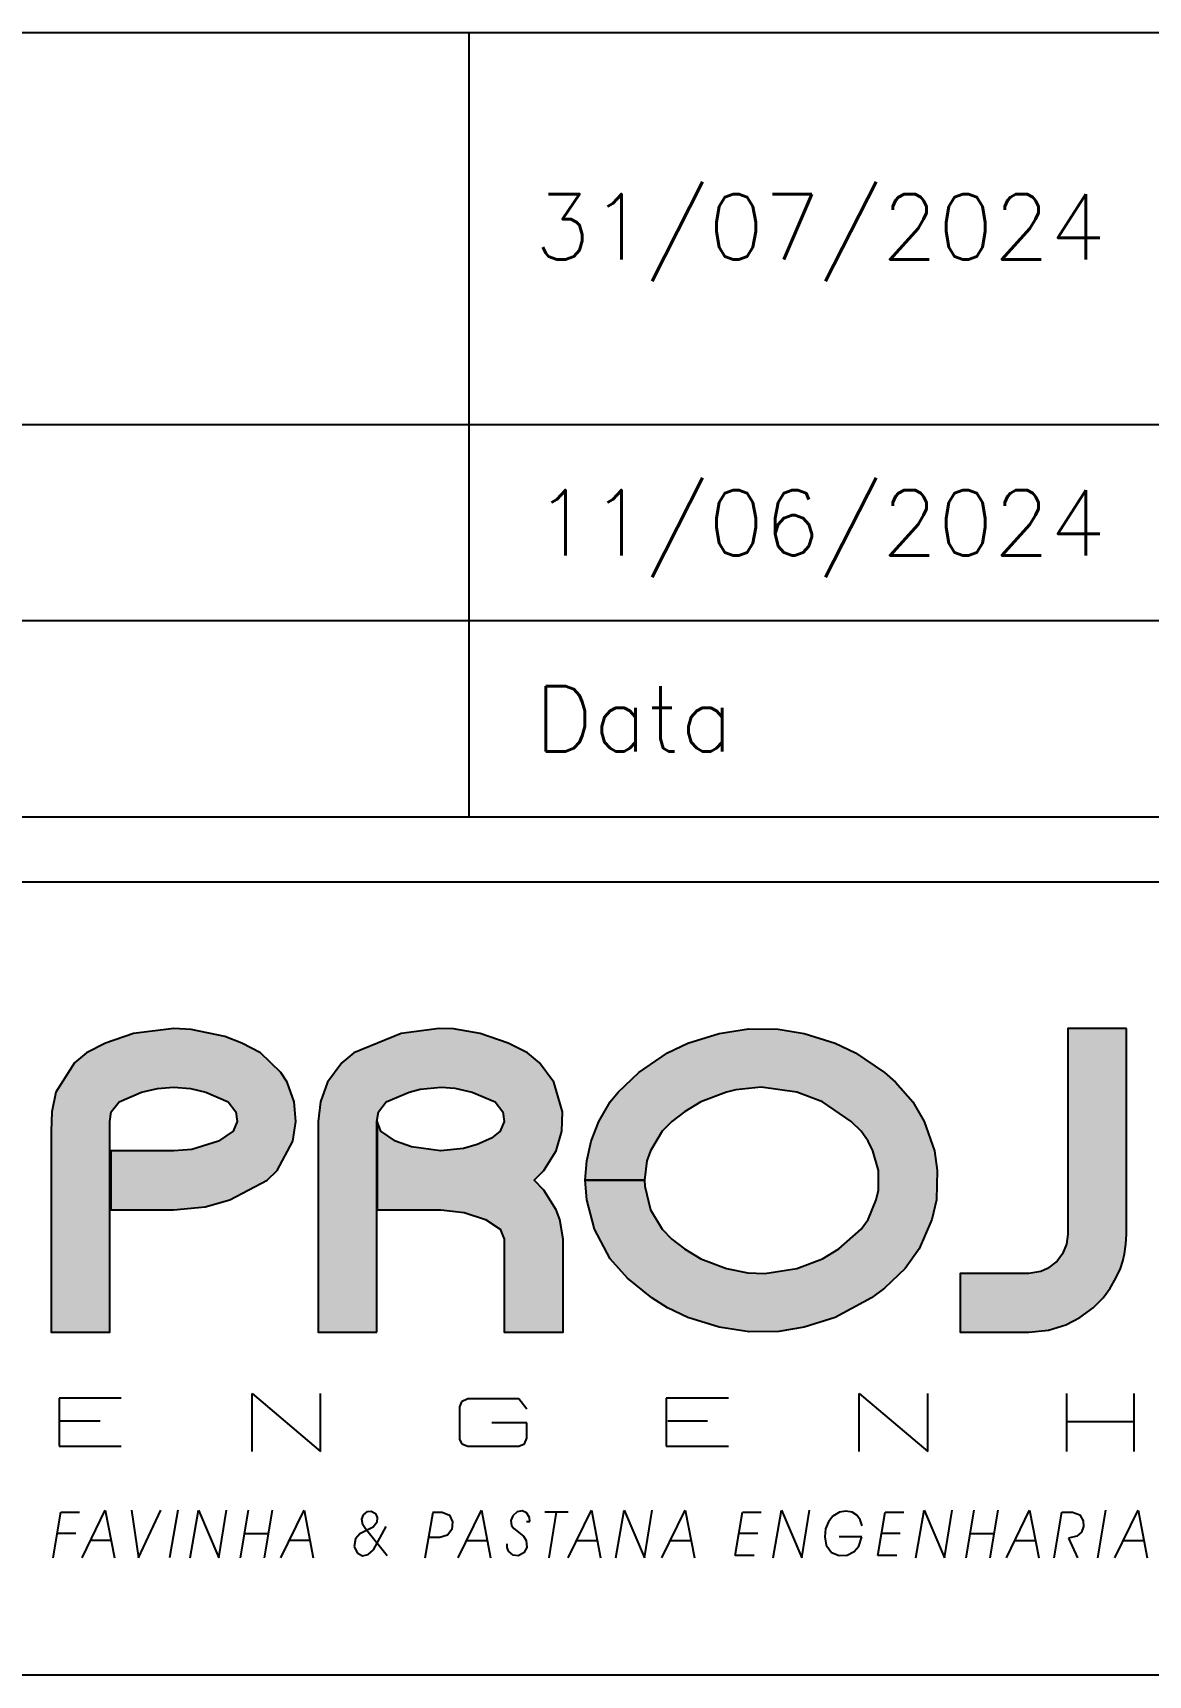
# Model space of a CAD drawing. Extents: x 0 to 84.1, y 0 to 59.4.
# Drawn here: x 67.77 to 71.19, y 7.38 to 12.41 of the extents above; entities that cross this region are included whole.
import ezdxf

# ---------------------------------------------------------------- set-up
doc = ezdxf.new("R2010")
doc.units = 0
doc.header["$MEASUREMENT"] = 0
for name, color, linetype in [('10', 10, 'CONTINUOUS'), ('2', 2, 'CONTINUOUS'), ('9', 9, 'CONTINUOUS')]:
    doc.layers.add(name, color=color, linetype=linetype)
doc.styles.get("Standard").update_dxf_attribs({"font": 'ROMANS.SHX'})

msp = doc.modelspace()

# ---------------------------------------------------------------- linework, layer by layer
at = {"layer": '10', "linetype": 'Continuous'}
for p, q in [((68.044275, 8.227905), (67.853754, 8.227905)), ((67.853754, 8.227905), (67.853754, 8.080817)), ((68.445001, 8.064804), (68.445001, 8.242729)), ((68.445001, 8.242729), (68.654977, 8.064804)), ((68.654977, 8.064804), (68.654977, 8.242729)), ((69.085825, 8.216513), (69.080576, 8.201223)), ((69.080576, 8.201223), (69.080576, 8.101569)), ((69.105493, 8.226131), (69.085825, 8.216513)), ((69.262079, 8.226131), (69.105493, 8.226131)), ((69.286401, 8.194104), (69.262079, 8.226131)), ((69.903741, 8.227905), (69.71322, 8.227905)), ((69.71322, 8.227905), (69.71322, 8.080817)), ((70.304468, 8.064804), (70.304468, 8.242729)), ((70.304468, 8.242729), (70.514444, 8.064804)), ((70.514444, 8.064804), (70.514444, 8.242729)), ((70.939462, 8.242729), (70.939462, 8.064804)), ((71.145288, 8.242729), (71.145288, 8.064804)), ((67.980096, 8.157922), (67.853754, 8.157922)), ((69.286401, 8.151993), (69.179071, 8.151993)), ((69.286401, 8.105142), (69.286401, 8.151993)), ((69.839563, 8.157922), (69.71795, 8.157922)), ((70.939462, 8.156147), (71.145288, 8.156147)), ((69.080576, 8.101569), (69.087778, 8.087856)), ((69.279687, 8.088364), (69.286401, 8.105142)), ((67.853754, 8.080817), (68.044275, 8.080817)), ((69.087778, 8.087856), (69.105493, 8.080816)), ((69.105493, 8.080816), (69.262079, 8.080817)), ((69.262079, 8.080817), (69.279687, 8.088364)), ((69.71322, 8.080817), (69.903741, 8.080817))]:
    msp.add_line(p, q, dxfattribs=at)
at = {"layer": '2', "linetype": 'Continuous'}
for p, q in [((83.1, 12.407896), (65.6, 12.407888)), ((69.11001, 10.007925), (69.11001, 12.40789)), ((83.1, 11.207914), (65.6, 11.207907)), ((83.1, 10.607908), (65.6, 10.607901)), ((65.6, 10.007925), (83.1, 10.007933)), ((83.1, 9.80792), (65.6, 9.807913)), ((67.835352, 7.739439), (67.859048, 7.878849)), ((67.859048, 7.878849), (67.916086, 7.878849)), ((67.92431, 7.739439), (67.995493, 7.885386)), ((67.995493, 7.885386), (68.02337, 7.739439)), ((68.076166, 7.885386), (68.096918, 7.739439)), ((68.096918, 7.739439), (68.165735, 7.885386)), ((68.217355, 7.885386), (68.192422, 7.739439)), ((68.255304, 7.739439), (68.280801, 7.885386)), ((68.280801, 7.885386), (68.343103, 7.739439)), ((68.343103, 7.739439), (68.3668, 7.885386)), ((68.433237, 7.885386), (68.40835, 7.739439)), ((68.50683, 7.885386), (68.482477, 7.739439)), ((68.532892, 7.739439), (68.604074, 7.885386)), ((68.604074, 7.885386), (68.631952, 7.739439)), ((68.781396, 7.85755), (68.785837, 7.870935)), ((68.784219, 7.840392), (68.781396, 7.85755)), ((68.785837, 7.870935), (68.79809, 7.881111)), ((68.79809, 7.881111), (68.809946, 7.882326)), ((68.809946, 7.882326), (68.823099, 7.874344)), ((68.826501, 7.847591), (68.8155, 7.83309)), ((68.823099, 7.874344), (68.828394, 7.862757)), ((68.828394, 7.862757), (68.826501, 7.847591)), ((69.076257, 7.739439), (69.147424, 7.885386)), ((69.147424, 7.885386), (69.175317, 7.739439)), ((69.243433, 7.86754), (69.237878, 7.85305)), ((69.237878, 7.85305), (69.239481, 7.838057)), ((69.256525, 7.879545), (69.243433, 7.86754)), ((69.272195, 7.882915), (69.256525, 7.879545)), ((69.285471, 7.87705), (69.272195, 7.882915)), ((69.294687, 7.8621), (69.285471, 7.87705)), ((69.285562, 7.850203), (69.295724, 7.850203)), ((69.295724, 7.850203), (69.294687, 7.8621)), ((69.412561, 7.878849), (69.342004, 7.878849)), ((69.35444, 7.739439), (69.377466, 7.878849)), ((69.413141, 7.739439), (69.484323, 7.885386)), ((69.484323, 7.885386), (69.512216, 7.739439)), ((69.559122, 7.739439), (69.584619, 7.885386)), ((69.584619, 7.885386), (69.646921, 7.739439)), ((69.646921, 7.739439), (69.670618, 7.885386)), ((69.700281, 7.739439), (69.771448, 7.885386)), ((69.771448, 7.885386), (69.799341, 7.739439)), ((69.924432, 7.745975), (69.946985, 7.878849)), ((69.946985, 7.878849), (70.004068, 7.878849)), ((70.040704, 7.739439), (70.066202, 7.885386)), ((70.066202, 7.885386), (70.128503, 7.739439)), ((70.128503, 7.739439), (70.1522, 7.885386)), ((70.209879, 7.848871), (70.201257, 7.82745)), ((70.223749, 7.866388), (70.209879, 7.848871)), ((70.243631, 7.878525), (70.223749, 7.866388)), ((70.262918, 7.881971), (70.243631, 7.878525)), ((70.282312, 7.8788), (70.262918, 7.881971)), ((70.296671, 7.869242), (70.282312, 7.8788)), ((70.307565, 7.855503), (70.296671, 7.869242)), ((70.312906, 7.836736), (70.307565, 7.855503)), ((70.361017, 7.745975), (70.383554, 7.878849)), ((70.383554, 7.878849), (70.440637, 7.878849)), ((70.477289, 7.739439), (70.502771, 7.885386)), ((70.502771, 7.885386), (70.565088, 7.739439)), ((70.565088, 7.739439), (70.58877, 7.885386)), ((70.655161, 7.885386), (70.630273, 7.739439)), ((70.728754, 7.885386), (70.704401, 7.739439)), ((70.754861, 7.739439), (70.826044, 7.885386)), ((70.826044, 7.885386), (70.853937, 7.739439)), ((70.900842, 7.739439), (70.924554, 7.878849)), ((70.924554, 7.878849), (70.957773, 7.878848)), ((70.957773, 7.878848), (70.97973, 7.870507)), ((70.97973, 7.870507), (70.990579, 7.852134)), ((70.990579, 7.852134), (70.991006, 7.834963)), ((71.03483, 7.739439), (71.059763, 7.885386)), ((71.087045, 7.739439), (71.158228, 7.885386)), ((71.158228, 7.885386), (71.186121, 7.739439)), ((67.904962, 7.813601), (67.847955, 7.813601)), ((68.420999, 7.813601), (68.494852, 7.813601)), ((68.762079, 7.797001), (68.757837, 7.774125)), ((68.775232, 7.812572), (68.762079, 7.797001)), ((68.795679, 7.822496), (68.775232, 7.812572)), ((68.792139, 7.827842), (68.784219, 7.840392)), ((68.858575, 7.745367), (68.792139, 7.827842)), ((68.8155, 7.83309), (68.795679, 7.822496)), ((68.816431, 7.763179), (68.8556, 7.835524)), ((69.239481, 7.838057), (69.246622, 7.828539)), ((69.246622, 7.828539), (69.276086, 7.805228)), ((69.276086, 7.805228), (69.28454, 7.792135)), ((69.993463, 7.813601), (69.935907, 7.813601)), ((70.201257, 7.82745), (70.198907, 7.803227)), ((70.198907, 7.803227), (70.203058, 7.778385)), ((70.312357, 7.803493), (70.24296, 7.803493)), ((70.303354, 7.775126), (70.312357, 7.803493)), ((70.430048, 7.813601), (70.372491, 7.813601)), ((70.642923, 7.813601), (70.716776, 7.813601)), ((70.971109, 7.805533), (70.945306, 7.799362)), ((70.945306, 7.799362), (70.973169, 7.739439)), ((70.984735, 7.818192), (70.971109, 7.805533)), ((70.991006, 7.834963), (70.984735, 7.818192)), ((68.013284, 7.792242), (67.950067, 7.792242)), ((68.621866, 7.792242), (68.558649, 7.792242)), ((68.757837, 7.774125), (68.766977, 7.75399)), ((68.766977, 7.75399), (68.782663, 7.745338)), ((68.782663, 7.745338), (68.800836, 7.748985)), ((68.800836, 7.748985), (68.816431, 7.763179)), ((69.101999, 7.792242), (69.165216, 7.792242)), ((69.225946, 7.77089), (69.225946, 7.782156)), ((69.230234, 7.759082), (69.225946, 7.77089)), ((69.244348, 7.746802), (69.230234, 7.759082)), ((69.260126, 7.744856), (69.244348, 7.746802)), ((69.277063, 7.754113), (69.260126, 7.744856)), ((69.285944, 7.770979), (69.277063, 7.754113)), ((69.28454, 7.792135), (69.285944, 7.770979)), ((69.438898, 7.792242), (69.50213, 7.792242)), ((69.726038, 7.792242), (69.789255, 7.792242)), ((69.982568, 7.745975), (69.924432, 7.745975)), ((70.203058, 7.778385), (70.21911, 7.755821)), ((70.21911, 7.755821), (70.24296, 7.745941)), ((70.24296, 7.745941), (70.267664, 7.747272)), ((70.267664, 7.747272), (70.288843, 7.758384)), ((70.288843, 7.758384), (70.303354, 7.775126)), ((70.419153, 7.745975), (70.361017, 7.745975)), ((70.780603, 7.792242), (70.843835, 7.792242)), ((71.112787, 7.792242), (71.176019, 7.792242)), ((83.1, 7.379951), (65.6, 7.379943))]:
    msp.add_line(p, q, dxfattribs=at)
msp.add_lwpolyline([(68.975427, 7.739439), (68.999124, 7.878849), (69.027017, 7.878849), (69.04928, 7.870104), (69.059122, 7.849421), (69.056223, 7.825827), (69.04371, 7.808836), (69.019891, 7.801742), (68.986017, 7.801742)], dxfattribs=at)
at = {"layer": '9', "linetype": 'Continuous'}
for points in [[(67.915308, 8.429874), (68.009424, 8.429874), (68.009424, 9.074877), (68.013544, 9.104876), (68.037668, 9.134876), (68.105844, 9.164877), (68.15481, 9.176142), (68.204492, 9.179876), (68.256052, 9.175833), (68.303018, 9.164877), (68.371545, 9.134876), (68.395303, 9.104876), (68.398981, 9.074877), (68.38714, 9.044876), (68.342233, 9.014875), (68.26069, 8.989685), (68.205148, 8.984877), (68.011987, 8.984877), (68.011987, 8.804874), (68.204156, 8.804876), (68.301447, 8.813947), (68.376627, 8.834877), (68.49122, 8.894876), (68.521631, 8.924875), (68.569971, 9.014875), (68.579431, 9.074877), (68.573816, 9.134876), (68.551996, 9.194876), (68.533472, 9.224876), (68.471124, 9.284876), (68.41311, 9.314877), (68.361642, 9.334856), (68.258646, 9.356966), (68.204965, 9.359877), (68.082086, 9.344875), (67.995752, 9.314877), (67.937845, 9.284876), (67.901178, 9.254877), (67.843835, 9.164877), (67.831567, 9.104876), (67.829431, 9.044876), (67.829431, 8.429874), (67.915308, 8.429874)], [(68.827386, 8.429874), (68.827386, 9.074877), (68.832178, 9.104876), (68.855615, 9.134876), (68.926126, 9.164877), (68.959436, 9.173845), (69.023706, 9.179873), (69.065729, 9.177031), (69.118631, 9.164877), (69.189508, 9.134876), (69.212579, 9.104876), (69.216928, 9.074877), (69.205087, 9.044876), (69.178369, 9.023876), (69.134622, 9.004457), (69.092676, 8.992416), (69.021692, 8.984877), (68.933099, 8.997126), (68.884576, 9.014875), (68.83967, 9.044876), (68.827829, 9.074877), (68.827829, 8.804874), (69.022607, 8.804875), (69.094934, 8.796837), (69.160181, 8.774876), (69.204889, 8.744877), (69.217371, 8.714875), (69.217371, 8.429876), (69.397379, 8.429874), (69.397379, 8.714876), (69.387003, 8.774876), (69.376062, 8.804876), (69.338434, 8.864876), (69.309167, 8.894876), (69.338693, 8.924875), (69.375986, 8.984877), (69.393274, 9.044876), (69.395441, 9.104876), (69.368585, 9.194876), (69.325006, 9.254877), (69.288477, 9.284876), (69.229547, 9.314877), (69.143365, 9.344875), (69.062112, 9.358316), (69.017877, 9.359858), (68.901392, 9.344875), (68.756189, 9.284876), (68.719629, 9.254877), (68.676324, 9.194876), (68.653986, 9.134876), (68.647379, 9.074877), (68.647379, 8.429874), (68.827386, 8.429874)], [(69.646631, 8.894876), (69.465326, 8.894876), (69.470178, 8.954876), (69.483865, 9.014877), (69.507257, 9.074877), (69.541986, 9.134876), (69.566095, 9.164877), (69.628976, 9.224876), (69.717432, 9.284876), (69.779764, 9.314877), (69.875314, 9.344877), (69.965234, 9.358522), (70.055688, 9.357738), (70.135339, 9.344877), (70.23089, 9.314877), (70.293222, 9.284876), (70.381677, 9.224876), (70.415582, 9.194876), (70.468683, 9.134876), (70.503412, 9.074877), (70.534891, 8.984877), (70.543481, 8.924877), (70.540491, 8.834877), (70.526788, 8.774876), (70.487375, 8.684877), (70.444574, 8.624876), (70.381677, 8.564877), (70.341791, 8.534876), (70.23089, 8.474876), (70.135339, 8.444876), (70.057611, 8.432179), (69.967325, 8.431091), (69.875314, 8.444876), (69.779764, 8.474876), (69.717432, 8.504877), (69.668848, 8.534876), (69.595071, 8.594877), (69.541986, 8.654877), (69.493463, 8.744877), (69.470178, 8.834877), (69.465326, 8.894876), (69.646631, 8.894876), (69.647775, 8.877072), (69.664636, 8.804876), (69.700677, 8.744877), (69.730569, 8.714876), (69.768777, 8.684877), (69.81875, 8.654877), (69.89776, 8.624876), (69.963602, 8.61198), (70.014917, 8.609986), (70.112894, 8.624876), (70.191904, 8.654877), (70.241876, 8.684877), (70.309976, 8.744877), (70.331995, 8.774876), (70.35647, 8.834877), (70.362878, 8.864876), (70.362878, 8.924877), (70.346033, 8.984877), (70.331995, 9.014877), (70.309976, 9.044876), (70.280084, 9.074877), (70.191904, 9.134876), (70.112894, 9.164877), (70.003809, 9.179873), (69.926431, 9.1723), (69.89776, 9.164877), (69.81875, 9.134876), (69.768777, 9.104877), (69.730569, 9.074877), (69.700677, 9.044876), (69.664636, 8.984877), (69.654199, 8.954876), (69.646631, 8.894876)], [(71.123285, 9.359877), (70.943277, 9.359877), (70.943277, 8.729876), (70.939462, 8.699877), (70.927194, 8.669876), (70.910425, 8.647376), (70.881372, 8.624876), (70.8603, 8.61573), (70.823282, 8.609877), (70.613275, 8.609877), (70.613275, 8.429876), (70.823267, 8.429875), (70.88363, 8.43601), (70.937265, 8.452376), (70.980142, 8.474876), (71.020929, 8.504877), (71.050928, 8.534876), (71.07258, 8.564877), (71.090082, 8.594877), (71.104074, 8.624876), (71.111719, 8.647376), (71.116602, 8.669876), (71.12066, 8.699877), (71.123285, 8.729876), (71.123285, 9.359877)]]:
    msp.add_lwpolyline(points, dxfattribs=at)
for points in [[(68.105844, 9.164877), (68.204965, 9.359877), (68.082086, 9.344875)], [(68.15481, 9.176142), (68.204965, 9.359877), (68.105844, 9.164877)], [(68.15481, 9.176142), (68.204492, 9.179876), (68.204965, 9.359877)], [(68.204492, 9.179876), (68.256052, 9.175833), (68.204965, 9.359877)], [(68.204965, 9.359877), (68.256052, 9.175833), (68.258646, 9.356966)], [(68.256052, 9.175833), (68.303018, 9.164877), (68.258646, 9.356966)], [(68.258646, 9.356966), (68.303018, 9.164877), (68.361642, 9.334856)], [(68.901392, 9.344875), (68.926126, 9.164877), (69.017877, 9.359858)], [(68.959436, 9.173845), (69.017877, 9.359858), (68.926126, 9.164877)], [(69.023706, 9.179873), (69.017877, 9.359858), (68.959436, 9.173845)], [(69.023706, 9.179873), (69.062112, 9.358316), (69.017877, 9.359858)], [(69.065729, 9.177031), (69.062112, 9.358316), (69.023706, 9.179873)], [(69.065729, 9.177031), (69.143365, 9.344875), (69.062112, 9.358316)], [(69.875314, 9.344877), (69.965234, 9.358522), (69.89776, 9.164877)], [(69.89776, 9.164877), (69.965234, 9.358522), (69.926431, 9.1723)], [(69.965234, 9.358522), (70.003809, 9.179873), (69.926431, 9.1723)], [(70.055688, 9.357738), (70.003809, 9.179873), (69.965234, 9.358522)], [(70.055688, 9.357738), (70.112894, 9.164877), (70.003809, 9.179873)], [(70.135339, 9.344877), (70.112894, 9.164877), (70.055688, 9.357738)], [(71.123285, 9.359877), (70.943277, 9.359877), (70.980142, 8.474876)], [(70.943277, 9.359877), (70.943277, 8.729876), (70.980142, 8.474876)], [(71.123285, 9.359877), (70.980142, 8.474876), (71.020929, 8.504877)], [(71.123285, 9.359877), (71.020929, 8.504877), (71.050928, 8.534876)], [(71.123285, 9.359877), (71.050928, 8.534876), (71.07258, 8.564877)], [(71.123285, 9.359877), (71.07258, 8.564877), (71.090082, 8.594877)], [(71.123285, 9.359877), (71.090082, 8.594877), (71.104074, 8.624876)], [(71.123285, 9.359877), (71.104074, 8.624876), (71.111719, 8.647376)], [(71.123285, 9.359877), (71.111719, 8.647376), (71.116602, 8.669876)], [(71.123285, 9.359877), (71.116602, 8.669876), (71.12066, 8.699877)], [(71.123285, 9.359877), (71.12066, 8.699877), (71.123285, 8.729876)], [(67.937845, 9.284876), (68.009424, 8.429874), (67.995752, 9.314877)], [(68.013544, 9.104876), (68.082086, 9.344875), (67.995752, 9.314877)], [(68.009424, 8.429874), (68.009424, 9.074877), (67.995752, 9.314877)], [(68.009424, 9.074877), (68.013544, 9.104876), (67.995752, 9.314877)], [(68.037668, 9.134876), (68.082086, 9.344875), (68.013544, 9.104876)], [(68.105844, 9.164877), (68.082086, 9.344875), (68.037668, 9.134876)], [(68.303018, 9.164877), (68.371545, 9.134876), (68.361642, 9.334856)], [(68.361642, 9.334856), (68.371545, 9.134876), (68.41311, 9.314877)], [(68.371545, 9.134876), (68.395303, 9.104876), (68.41311, 9.314877)], [(68.41311, 9.314877), (68.395303, 9.104876), (68.398981, 9.074877)], [(68.41311, 9.314877), (68.398981, 9.074877), (68.49122, 8.894876)], [(68.471124, 9.284876), (68.41311, 9.314877), (68.49122, 8.894876)], [(68.901392, 9.344875), (68.756189, 9.284876), (68.832178, 9.104876)], [(68.901392, 9.344875), (68.832178, 9.104876), (68.855615, 9.134876)], [(68.901392, 9.344875), (68.855615, 9.134876), (68.926126, 9.164877)], [(69.118631, 9.164877), (69.143365, 9.344875), (69.065729, 9.177031)], [(69.118631, 9.164877), (69.189508, 9.134876), (69.143365, 9.344875)], [(69.143365, 9.344875), (69.189508, 9.134876), (69.229547, 9.314877)], [(69.189508, 9.134876), (69.212579, 9.104876), (69.229547, 9.314877)], [(69.212579, 9.104876), (69.216928, 9.074877), (69.229547, 9.314877)], [(69.216928, 9.074877), (69.217371, 8.714875), (69.229547, 9.314877)], [(69.217371, 8.714875), (69.309167, 8.894876), (69.229547, 9.314877)], [(69.309167, 8.894876), (69.288477, 9.284876), (69.229547, 9.314877)], [(69.717432, 9.284876), (69.779764, 9.314877), (69.730569, 9.074877)], [(69.779764, 9.314877), (69.768777, 9.104877), (69.730569, 9.074877)], [(69.768777, 9.104877), (69.779764, 9.314877), (69.81875, 9.134876)], [(69.779764, 9.314877), (69.875314, 9.344877), (69.81875, 9.134876)], [(69.81875, 9.134876), (69.875314, 9.344877), (69.89776, 9.164877)], [(70.135339, 9.344877), (70.191904, 9.134876), (70.112894, 9.164877)], [(70.23089, 9.314877), (70.191904, 9.134876), (70.135339, 9.344877)], [(70.23089, 9.314877), (70.280084, 9.074877), (70.191904, 9.134876)], [(70.293222, 9.284876), (70.280084, 9.074877), (70.23089, 9.314877)], [(67.901178, 9.254877), (67.843835, 9.164877), (67.915308, 8.429874)], [(67.937845, 9.284876), (67.901178, 9.254877), (67.915308, 8.429874)], [(68.009424, 8.429874), (67.937845, 9.284876), (67.915308, 8.429874)], [(68.533472, 9.224876), (68.471124, 9.284876), (68.49122, 8.894876)], [(68.827386, 8.429874), (68.719629, 9.254877), (68.676324, 9.194876)], [(68.756189, 9.284876), (68.719629, 9.254877), (68.827386, 8.429874)], [(68.756189, 9.284876), (68.827386, 8.429874), (68.827386, 9.074877)], [(68.756189, 9.284876), (68.827386, 9.074877), (68.832178, 9.104876)], [(69.325006, 9.254877), (69.288477, 9.284876), (69.309167, 8.894876)], [(69.338693, 8.924875), (69.325006, 9.254877), (69.309167, 8.894876)], [(69.368585, 9.194876), (69.325006, 9.254877), (69.338693, 8.924875)], [(69.654199, 8.954876), (69.628976, 9.224876), (69.717432, 9.284876)], [(69.664636, 8.984877), (69.654199, 8.954876), (69.717432, 9.284876)], [(69.700677, 9.044876), (69.664636, 8.984877), (69.717432, 9.284876)], [(69.700677, 9.044876), (69.717432, 9.284876), (69.730569, 9.074877)], [(70.293222, 9.284876), (70.309976, 9.044876), (70.280084, 9.074877)], [(70.309976, 9.044876), (70.293222, 9.284876), (70.381677, 9.224876)], [(68.521631, 8.924875), (68.533472, 9.224876), (68.49122, 8.894876)], [(68.533472, 9.224876), (68.521631, 8.924875), (68.569971, 9.014875)], [(68.551996, 9.194876), (68.533472, 9.224876), (68.569971, 9.014875)], [(69.566095, 9.164877), (69.628976, 9.224876), (69.646631, 8.894876)], [(69.628976, 9.224876), (69.654199, 8.954876), (69.646631, 8.894876)], [(70.331995, 9.014877), (70.309976, 9.044876), (70.381677, 9.224876)], [(70.346033, 8.984877), (70.331995, 9.014877), (70.381677, 9.224876)], [(70.362878, 8.924877), (70.346033, 8.984877), (70.381677, 9.224876)], [(70.381677, 8.564877), (70.362878, 8.864876), (70.381677, 9.224876)], [(70.381677, 9.224876), (70.362878, 8.864876), (70.362878, 8.924877)], [(70.415582, 9.194876), (70.381677, 8.564877), (70.381677, 9.224876)], [(67.843835, 9.164877), (67.831567, 9.104876), (67.915308, 8.429874)], [(68.573816, 9.134876), (68.551996, 9.194876), (68.569971, 9.014875)], [(68.827386, 8.429874), (68.676324, 9.194876), (68.653986, 9.134876)], [(69.375986, 8.984877), (69.368585, 9.194876), (69.338693, 8.924875)], [(69.395441, 9.104876), (69.368585, 9.194876), (69.375986, 8.984877)], [(69.541986, 9.134876), (69.566095, 9.164877), (69.646631, 8.894876)], [(70.444574, 8.624876), (70.381677, 8.564877), (70.415582, 9.194876)], [(70.468683, 9.134876), (70.444574, 8.624876), (70.415582, 9.194876)], [(67.831567, 9.104876), (67.829431, 9.044876), (67.915308, 8.429874)], [(68.579431, 9.074877), (68.573816, 9.134876), (68.569971, 9.014875)], [(68.827386, 8.429874), (68.653986, 9.134876), (68.647379, 9.074877)], [(69.393274, 9.044876), (69.395441, 9.104876), (69.375986, 8.984877)], [(69.507257, 9.074877), (69.541986, 9.134876), (69.646631, 8.894876)], [(70.487375, 8.684877), (70.444574, 8.624876), (70.468683, 9.134876)], [(70.503412, 9.074877), (70.487375, 8.684877), (70.468683, 9.134876)], [(68.398981, 9.074877), (68.38714, 9.044876), (68.49122, 8.894876)], [(68.827386, 8.429874), (68.647379, 9.074877), (68.647379, 8.429874)], [(68.83967, 9.044876), (68.827386, 9.074877), (68.827829, 8.804874)], [(69.205087, 9.044876), (69.217371, 8.714875), (69.216928, 9.074877)], [(69.483865, 9.014877), (69.507257, 9.074877), (69.646631, 8.894876)], [(70.526788, 8.774876), (70.487375, 8.684877), (70.503412, 9.074877)], [(70.534891, 8.984877), (70.526788, 8.774876), (70.503412, 9.074877)], [(67.829431, 9.044876), (67.829431, 8.429874), (67.915308, 8.429874)], [(68.26069, 8.989685), (68.301447, 8.813947), (68.342233, 9.014875)], [(68.301447, 8.813947), (68.376627, 8.834877), (68.342233, 9.014875)], [(68.376627, 8.834877), (68.38714, 9.044876), (68.342233, 9.014875)], [(68.38714, 9.044876), (68.376627, 8.834877), (68.49122, 8.894876)], [(68.83967, 9.044876), (68.827829, 8.804874), (69.022607, 8.804875)], [(68.884576, 9.014875), (68.83967, 9.044876), (69.022607, 8.804875)], [(68.933099, 8.997126), (68.884576, 9.014875), (69.022607, 8.804875)], [(69.092676, 8.992416), (69.094934, 8.796837), (69.134622, 9.004457)], [(69.094934, 8.796837), (69.160181, 8.774876), (69.134622, 9.004457)], [(69.134622, 9.004457), (69.160181, 8.774876), (69.178369, 9.023876)], [(69.160181, 8.774876), (69.204889, 8.744877), (69.178369, 9.023876)], [(69.178369, 9.023876), (69.204889, 8.744877), (69.205087, 9.044876)], [(69.204889, 8.744877), (69.217371, 8.714875), (69.205087, 9.044876)], [(69.470178, 8.954876), (69.483865, 9.014877), (69.646631, 8.894876)], [(68.011987, 8.984877), (68.204156, 8.804876), (68.205148, 8.984877)], [(68.011987, 8.984877), (68.011987, 8.804874), (68.204156, 8.804876)], [(68.204156, 8.804876), (68.301447, 8.813947), (68.205148, 8.984877)], [(68.301447, 8.813947), (68.26069, 8.989685), (68.205148, 8.984877)], [(69.021692, 8.984877), (68.933099, 8.997126), (69.022607, 8.804875)], [(69.021692, 8.984877), (69.022607, 8.804875), (69.092676, 8.992416)], [(69.022607, 8.804875), (69.094934, 8.796837), (69.092676, 8.992416)], [(69.465326, 8.894876), (69.470178, 8.954876), (69.646631, 8.894876)], [(69.470178, 8.954876), (69.465326, 8.894876), (69.465326, 8.894876)], [(70.540491, 8.834877), (70.526788, 8.774876), (70.534891, 8.984877)], [(70.543481, 8.924877), (70.540491, 8.834877), (70.534891, 8.984877)], [(69.309167, 8.894876), (69.217371, 8.714875), (69.397379, 8.429874)], [(69.338434, 8.864876), (69.309167, 8.894876), (69.397379, 8.429874)], [(69.376062, 8.804876), (69.338434, 8.864876), (69.397379, 8.429874)], [(69.470178, 8.834877), (69.465326, 8.894876), (69.646631, 8.894876)], [(69.493463, 8.744877), (69.470178, 8.834877), (69.646631, 8.894876)], [(69.541986, 8.654877), (69.493463, 8.744877), (69.646631, 8.894876)], [(69.595071, 8.594877), (69.541986, 8.654877), (69.646631, 8.894876)], [(69.668848, 8.534876), (69.595071, 8.594877), (69.646631, 8.894876)], [(69.647775, 8.877072), (69.668848, 8.534876), (69.646631, 8.894876)], [(69.647775, 8.877072), (69.664636, 8.804876), (69.668848, 8.534876)], [(70.362878, 8.864876), (70.381677, 8.564877), (70.35647, 8.834877)], [(69.387003, 8.774876), (69.376062, 8.804876), (69.397379, 8.429874)], [(69.664636, 8.804876), (69.700677, 8.744877), (69.668848, 8.534876)], [(70.35647, 8.834877), (70.341791, 8.534876), (70.331995, 8.774876)], [(70.35647, 8.834877), (70.381677, 8.564877), (70.341791, 8.534876)], [(69.397379, 8.714876), (69.387003, 8.774876), (69.397379, 8.429874)], [(70.331995, 8.774876), (70.341791, 8.534876), (70.309976, 8.744877)], [(69.217371, 8.714875), (69.217371, 8.429876), (69.397379, 8.429874)], [(69.668848, 8.534876), (69.700677, 8.744877), (69.717432, 8.504877)], [(69.700677, 8.744877), (69.730569, 8.714876), (69.717432, 8.504877)], [(69.717432, 8.504877), (69.730569, 8.714876), (69.779764, 8.474876)], [(69.768777, 8.684877), (69.779764, 8.474876), (69.730569, 8.714876)], [(70.309976, 8.744877), (70.341791, 8.534876), (70.241876, 8.684877)], [(70.939462, 8.699877), (70.927194, 8.669876), (70.937265, 8.452376)], [(70.980142, 8.474876), (70.939462, 8.699877), (70.937265, 8.452376)], [(70.943277, 8.729876), (70.939462, 8.699877), (70.980142, 8.474876)], [(69.81875, 8.654877), (69.779764, 8.474876), (69.768777, 8.684877)], [(69.81875, 8.654877), (69.875314, 8.444876), (69.779764, 8.474876)], [(69.89776, 8.624876), (69.875314, 8.444876), (69.81875, 8.654877)], [(70.191904, 8.654877), (70.135339, 8.444876), (70.112894, 8.624876)], [(70.191904, 8.654877), (70.23089, 8.474876), (70.135339, 8.444876)], [(70.241876, 8.684877), (70.23089, 8.474876), (70.191904, 8.654877)], [(70.241876, 8.684877), (70.341791, 8.534876), (70.23089, 8.474876)], [(70.937265, 8.452376), (70.927194, 8.669876), (70.910425, 8.647376)], [(69.89776, 8.624876), (69.967325, 8.431091), (69.875314, 8.444876)], [(69.963602, 8.61198), (69.967325, 8.431091), (69.89776, 8.624876)], [(70.014917, 8.609986), (69.967325, 8.431091), (69.963602, 8.61198)], [(70.014917, 8.609986), (70.057611, 8.432179), (69.967325, 8.431091)], [(70.112894, 8.624876), (70.057611, 8.432179), (70.014917, 8.609986)], [(70.112894, 8.624876), (70.135339, 8.444876), (70.057611, 8.432179)], [(70.613275, 8.429876), (70.823267, 8.429875), (70.613275, 8.609877)], [(70.823267, 8.429875), (70.823282, 8.609877), (70.613275, 8.609877)], [(70.823282, 8.609877), (70.823267, 8.429875), (70.88363, 8.43601)], [(70.8603, 8.61573), (70.823282, 8.609877), (70.88363, 8.43601)], [(70.881372, 8.624876), (70.8603, 8.61573), (70.88363, 8.43601)], [(70.910425, 8.647376), (70.881372, 8.624876), (70.88363, 8.43601)], [(70.937265, 8.452376), (70.910425, 8.647376), (70.88363, 8.43601)]]:
    msp.add_solid(points, dxfattribs=at)

# ---------------------------------------------------------------- texts
at = {"layer": '2', "linetype": 'Continuous'}
for s, p in [('31/07/2024', (69.310083, 11.714098)), ('11/06/2024', (69.310083, 10.807882)), ('Data', (69.310083, 10.207907))]:
    msp.add_text(s, height=0.2, dxfattribs=at).set_placement(p)

doc.saveas('drawing.dxf')
